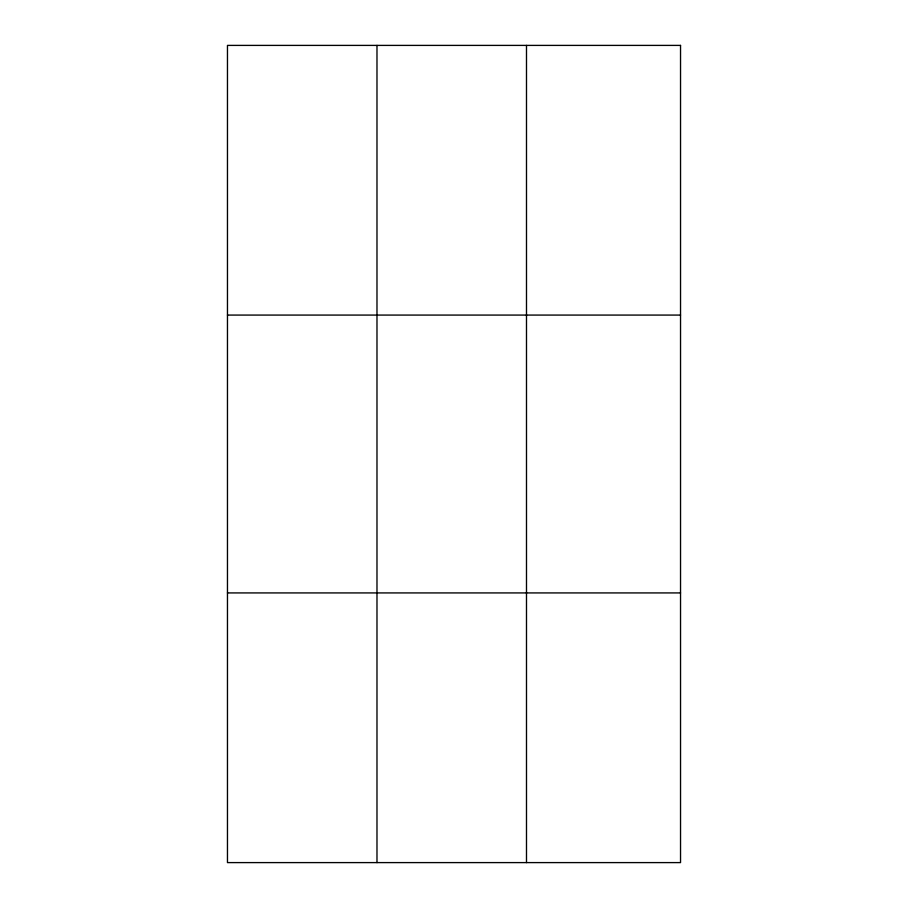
<?xml version="1.0" encoding="UTF-8"?>
<svg xmlns="http://www.w3.org/2000/svg" width="908" height="908" viewBox="0 0 908 908"><rect width="100%" height="100%" fill="white"/><g stroke="black" fill="none" stroke-linecap="round" stroke-linejoin="round"><path stroke-width="1.36" d="M376.979 862.6L376.979 45.4M526.492 862.6L526.492 45.4M227.465 315.076L680.535 315.076M227.465 592.924L680.535 592.924M680.535 45.4L680.535 862.6L227.465 862.6L227.465 45.4L680.535 45.4"/></g></svg>
